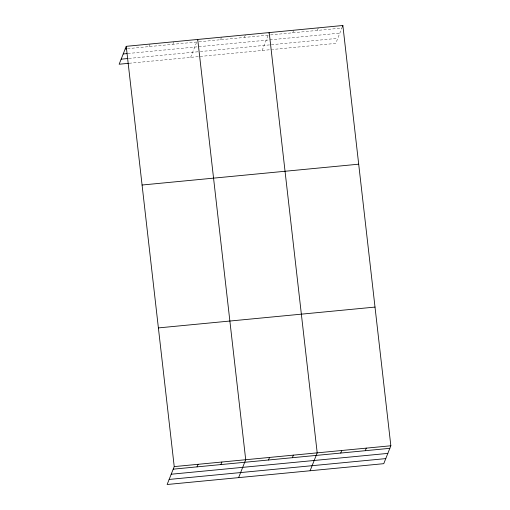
<?xml version="1.0" encoding="UTF-8"?>
<svg xmlns="http://www.w3.org/2000/svg" width="510" height="510" viewBox="0 0 510 510"><rect width="100%" height="100%" fill="white"/><g stroke="black" fill="none" stroke-linecap="round" stroke-linejoin="round"><path stroke-width="0.38" stroke-dasharray="2.55 1.91" d="M149.054 46.601L150.067 44.038M172.884 44.306L173.897 41.743M190.638 57.356L197.472 40.099M220.537 39.729L221.55 37.166M244.366 37.434L245.38 34.871M262.121 50.484L268.955 33.22M292.74 32.787L293.76 30.224M317.29 30.421L318.31 27.859M342.35 26.781L335.771 43.401L272.416 49.489M127.532 48.667L196.707 42.018M199.015 41.794L268.19 35.145M270.568 34.916L341.84 28.063M127.831 53.512L339.839 33.124M128.845 58.427L199.557 51.631M200.328 51.555L337.773 38.339M129.145 63.265L271.626 49.566"/><path stroke-width="0.76" d="M126.238 46.327L174.229 466.599L167.14 484.5L383.762 463.673L390.845 445.772L342.86 25.5L126.238 46.327L119.155 64.228L128.373 63.342M342.35 26.781L342.86 25.5M197.045 466.873L198.058 464.31M220.868 464.584L221.888 462.015M238.629 477.628L245.712 459.727L197.721 39.455M268.528 460.001L269.541 457.438M292.358 457.706L293.371 455.143M310.112 470.755L317.195 452.854L269.21 32.583M340.731 453.058L341.745 450.496M365.281 450.693L366.295 448.131M125.224 48.89L126.76 48.743M123.222 53.952L127.066 53.582M121.157 59.166L128.074 58.503M142.073 185.015L358.696 164.188M158.393 327.911L375.009 307.084M174.229 466.599L390.845 445.772M173.215 469.162L389.831 448.335M171.213 474.223L387.829 453.396M169.148 479.438L385.764 458.611"/></g></svg>
